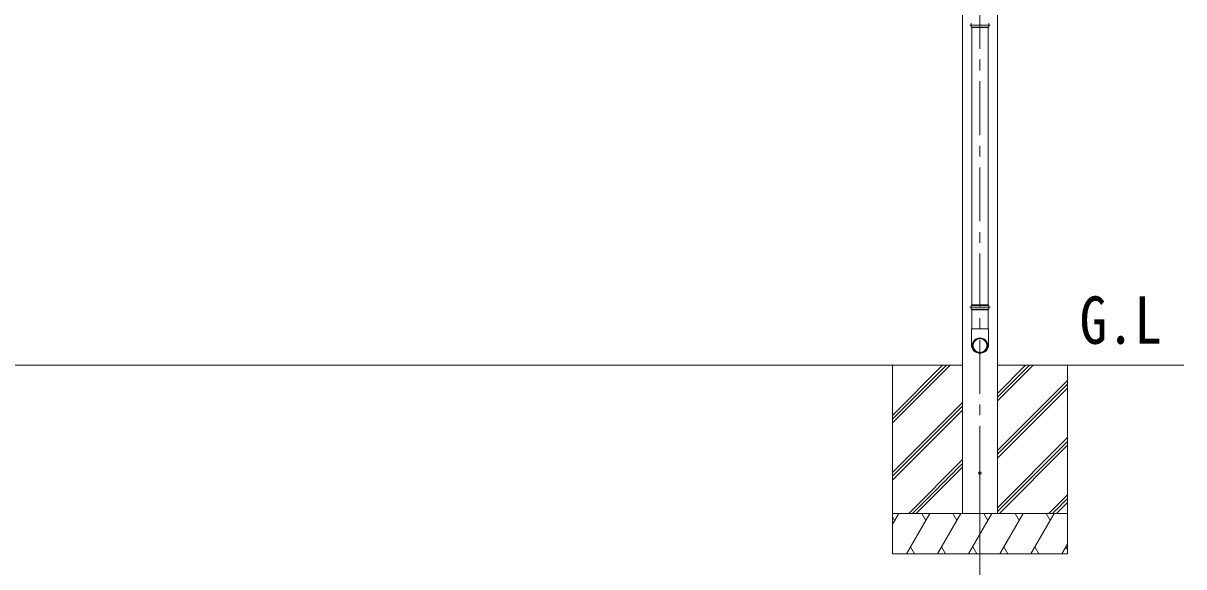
# Model space of a CAD drawing. Units: millimetres at full size; details may follow other scales. Extents: x -11243 to 11243, y -7760 to 7760.
# Drawn here: x -3817 to 493, y -5163 to -3146 of the extents above; entities that cross this region are included whole.
import ezdxf
from ezdxf.enums import TextEntityAlignment as Align

# ---------------------------------------------------------------- set-up
doc = ezdxf.new("R2010")
doc.units = ezdxf.units.MM
doc.header["$LTSCALE"] = 40
doc.linetypes.add('CHAIN1', pattern=[8, 5, -1, 1, -1])
doc.linetypes.add('DASHED1', pattern=[1.8, 1.2, -0.6])
for name, color, linetype, lineweight in [('0-0_0', 7, 'Continuous', 9), ('0-1_本体', 5, 'CHAIN1', 9), ('0-3_ELV2', 4, 'Continuous', 9), ('0-7_SHAPE', 4, 'Continuous', 9), ('0-9_OUTLINE', 7, 'Continuous', 9)]:
    doc.layers.add(name, color=color, linetype=linetype, lineweight=lineweight)
doc.styles.add('ＭＳ ゴシック', font='')
doc.styles.get('ＭＳ ゴシック').set_extended_font_data('MS Gothic')

msp = doc.modelspace()

# ---------------------------------------------------------------- linework, layer by layer
at = {"layer": '0-0_0'}
for p, q in [((-7904.61, -4415.51), (-328.61, -4415.51)), ((-588.61, -4415.51), (-588.61, -5115.5)), ((-588.61, -4601.48), (-402.63, -4415.51)), ((-588.61, -4615.63), (-388.49, -4415.51)), ((-588.61, -4629.77), (-374.35, -4415.51)), ((-588.61, -4417.64), (-586.48, -4415.51)), ((493.2, -4415.51), (-198.61, -4415.51)), ((-198.61, -4548.14), (-65.98, -4415.51)), ((-198.61, -4533.99), (-80.12, -4415.51)), ((-198.61, -4519.85), (-94.27, -4415.51)), ((61.39, -4415.51), (61.39, -5115.5)), ((-198.61, -4731.98), (61.39, -4471.98)), ((-198.61, -4746.12), (61.39, -4486.13)), ((-198.61, -4760.27), (61.39, -4500.27)), ((-588.61, -4813.61), (-328.61, -4553.62)), ((-588.61, -4827.76), (-328.61, -4567.76)), ((-588.61, -4841.9), (-328.61, -4581.9)), ((-198.61, -4944.11), (61.39, -4684.12)), ((-198.61, -4958.26), (61.39, -4698.26)), ((-191.72, -4965.51), (61.39, -4712.4)), ((-528.37, -4965.51), (-328.61, -4765.75)), ((-514.23, -4965.51), (-328.61, -4779.89)), ((-500.09, -4965.51), (-328.61, -4794.03)), ((-7.87, -4965.51), (61.39, -4896.25)), ((6.27, -4965.51), (61.39, -4910.39)), ((20.41, -4965.51), (61.39, -4924.53)), ((-588.61, -5005.6), (-565.46, -4965.5)), ((-588.61, -4965.51), (61.39, -4965.51)), ((-580.47, -4991.49), (-588.61, -4977.37)), ((-536.6, -5115.5), (-449.99, -4965.5)), ((-465, -4991.49), (-480, -4965.51)), ((-421.13, -5115.5), (-334.52, -4965.51)), ((-349.53, -4991.49), (-364.53, -4965.5)), ((-305.66, -5115.5), (-219.05, -4965.51)), ((-234.05, -4991.49), (-249.06, -4965.5)), ((-190.19, -5115.5), (-103.58, -4965.51)), ((-118.58, -4991.49), (-133.59, -4965.5)), ((-74.72, -5115.5), (11.89, -4965.51)), ((-18.11, -4965.51), (-3.11, -4991.49)), ((40.75, -5115.5), (61.39, -5079.77)), ((-588.61, -5115.5), (61.39, -5115.5)), ((-521.6, -5089.53), (-506.6, -5115.5)), ((-406.13, -5089.52), (-391.13, -5115.5)), ((-290.66, -5089.52), (-275.66, -5115.5)), ((-175.19, -5089.53), (-160.19, -5115.5)), ((-59.72, -5089.53), (-44.72, -5115.5)), ((55.75, -5089.53), (61.39, -5099.28))]:
    msp.add_line(p, q, dxfattribs=at)
at = {"layer": '0-0_0', "linetype": 'DASHED1'}
msp.add_line((-341.11, -4965.51), (-186.11, -4965.51), dxfattribs=at)
at = {"layer": '0-1_本体'}
for p, q in [((-263.61, -5161.28), (-263.61, -1995.37)), ((-263.61, -4759.56), (-263.61, -5201.95))]:
    msp.add_line(p, q, dxfattribs=at)
at = {"layer": '0-3_ELV2'}
for p, q in [((-328.61, -1915.51), (-328.61, -4965.51)), ((-198.61, -1915.51), (-198.61, -4965.51))]:
    msp.add_line(p, q, dxfattribs=at)
msp.add_circle((-264.11, -4815.51), 5, dxfattribs=at)
at = {"layer": '0-9_OUTLINE'}
for p, q in [((-301.61, -3153.48), (-225.61, -3153.48)), ((-296.22, -3160.48), (-231.01, -3160.48)), ((-295.61, -3160.48), (-295.61, -3162.48)), ((-295.61, -3162.48), (-231.61, -3162.48)), ((-293.61, -3162.48), (-293.61, -4191.5)), ((-233.61, -3162.48), (-233.61, -4191.5)), ((-231.61, -3160.48), (-231.61, -3162.48)), ((-301.61, -4200.5), (-225.61, -4200.5)), ((-296.22, -4193.5), (-231.01, -4193.5)), ((-296.22, -4207.5), (-231.01, -4207.5)), ((-295.61, -4191.5), (-231.61, -4191.5)), ((-295.61, -4191.5), (-295.61, -4193.5)), ((-295.61, -4207.5), (-295.61, -4209.5)), ((-295.61, -4209.5), (-231.61, -4209.5)), ((-293.61, -4209.5), (-293.61, -4280.5)), ((-233.61, -4209.5), (-233.61, -4280.5)), ((-231.61, -4191.5), (-231.61, -4193.5)), ((-231.61, -4207.5), (-231.61, -4209.5)), ((-231.76, -4280.5), (-295.46, -4280.5)), ((-295.46, -4280.5), (-295.46, -4339.77)), ((-231.76, -4280.5), (-231.76, -4339.77))]:
    msp.add_line(p, q, dxfattribs=at)
for centre, radius, start, end in [((-269.36, -3153.48), 27.75, 165.38919, 194.61079), ((-257.86, -3153.48), 27.75, 0, 14.61083), ((-257.86, -3153.48), 27.75, 345.38917, 0), ((-269.36, -4200.5), 27.75, 165.38919, 194.61079), ((-257.86, -4200.5), 27.75, 0, 14.61083), ((-257.86, -4200.5), 27.75, 345.38917, 0), ((-264.46, -4339.77), 31, 180, 270), ((-262.76, -4339.77), 31, 270, 0)]:
    msp.add_arc(centre, radius, start, end, dxfattribs=at)
for major_axis in [(-28.29, 0), (-25.83, 0)]:
    msp.add_ellipse((-263.61, -4342.59), major_axis=major_axis, ratio=0.996195, dxfattribs=at)

# ---------------------------------------------------------------- texts
at = {"layer": '0-7_SHAPE', "color": 7, "style": 'ＭＳ ゴシック', "width": 0.85}
msp.add_text('G.L', height=176, dxfattribs=at).set_placement((106.25, -4388.91), align=Align.BOTTOM_LEFT)

doc.saveas('drawing.dxf')
